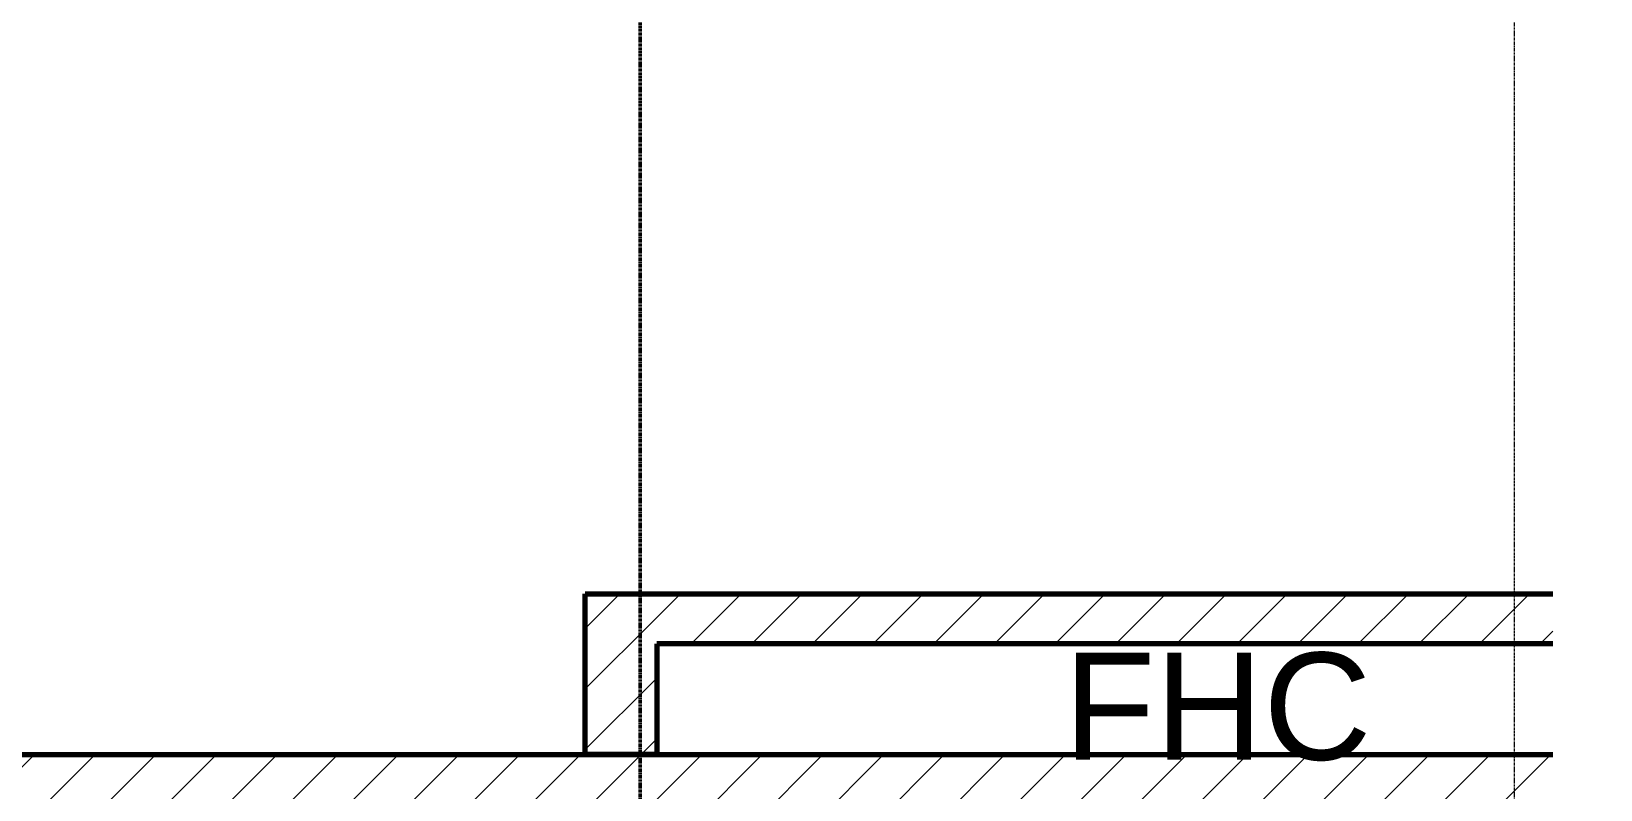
# Model space of a CAD drawing. Header units: millimetres. Extents: x -853228 to -744682, y -17776 to 32484.
# Drawn here: x -783032 to -778642, y 8046 to 10169 of the extents above; entities that cross this region are included whole.
import ezdxf

# ---------------------------------------------------------------- set-up
doc = ezdxf.new("R2010")
doc.units = ezdxf.units.MM
doc.linetypes.add('DPA_Grid _ Level 100', pattern=[10, 5.5, -1.6, 1.3, -1.6])
for name, color, linetype, lineweight in [('A-FLOR-E', 2, 'Continuous', 35), ('A-WALL', 5, 'Continuous', 35), ('A-WALL-PATT', 1, 'Continuous', 9), ('G-ANNO-SECL', 3, 'Continuous', 9), ('G-ANNO-TEXT', 3, 'Continuous', 9), ('S-GRID', 251, 'Continuous', 9)]:
    doc.layers.add(name, color=color, linetype=linetype, lineweight=lineweight)
doc.styles.add('Arial_2', font='arial.ttf', dxfattribs={"height": 300})
pattern_1 = [(45, (0, 0), (-84.852814, 84.852814), [])]

# ---------------------------------------------------------------- blocks, each defined once
blk = doc.blocks.new('*U393')
at = {"layer": 'S-GRID', "linetype": 'DPA_Grid _ Level 100'}
blk.add_line((22800, -21354.7), (22800, 16961.2), dxfattribs=at)

msp = doc.modelspace()

# ---------------------------------------------------------------- hatches: boundary and pattern name
at = {"layer": 'A-WALL-PATT', "lineweight": 9}
h = msp.add_hatch(dxfattribs=at)
h.set_pattern_fill('FP_2', color=256, style=0, pattern_type=2)
h.set_pattern_definition(pattern_1)
h.paths.add_polyline_path([(-781482.4, 8144), (-781282.4, 8144), (-781282.4, 8594), (-781482.4, 8594), (-781482.4, 8403.2)])
h = msp.add_hatch(dxfattribs=at)
h.set_pattern_fill('FP_2', color=256, style=0, pattern_type=2)
h.set_pattern_definition(pattern_1)
h.paths.add_polyline_path([(-778775, 8454), (-778775, 8594), (-781282.4, 8594), (-781282.4, 8454), (-779878.1, 8454)])
h = msp.add_hatch(dxfattribs=at)
h.set_pattern_fill('FP_2', color=256, style=0, pattern_type=2)
h.set_pattern_definition(pattern_1)
h.paths.add_polyline_path([(-778775, 7944), (-778775, 8144), (-783082.4, 8144), (-783082.4, 7944), (-780382.4, 7944), (-780382.4, 7994), (-779182.4, 7994), (-779182.4, 7944), (-779050.8, 7944)])

# ---------------------------------------------------------------- linework, layer by layer
msp.add_spline([(-835882.4, 3579), (-801682.4, 12088.5), (-758836, 27096.5), (-744682.4, 3579)], degree=3)
at = {"layer": 'A-FLOR-E'}
for p, q in [((-781482.4, 8144), (-781482.4, 8594)), ((-781482.4, 8594), (-778775, 8594)), ((-778775, 8594), (-781482.4, 8594)), ((-781482.4, 8594), (-781482.4, 8144)), ((-778775, 8144), (-781482.4, 8144)), ((-781482.4, 8144), (-778775, 8144))]:
    msp.add_line(p, q, dxfattribs=at)
at = {"layer": 'A-WALL', "color": 7, "lineweight": 70}
for p, q in [((-781482.4, 8144), (-781482.4, 8594)), ((-781482.4, 8594), (-781282.4, 8594)), ((-781282.4, 8594), (-778775, 8594)), ((-778775, 8454), (-781282.4, 8454)), ((-781282.4, 8454), (-781282.4, 8144)), ((-783082.4, 8144), (-780382.4, 8144)), ((-781282.4, 8144), (-781482.4, 8144)), ((-780382.4, 8144), (-779182.4, 8144)), ((-779182.4, 8144), (-778775, 8144))]:
    msp.add_line(p, q, dxfattribs=at)
at = {"layer": 'G-ANNO-SECL', "linetype": 'DPA_Grid _ Level 100', "lineweight": 50}
msp.add_line((-781329.4, 20644), (-781329.4, -16698.9), dxfattribs=at)

# ---------------------------------------------------------------- block references
msp.add_blockref('*U393', (-801682.4, 3579))

# ---------------------------------------------------------------- texts
at = {"layer": 'G-ANNO-TEXT', "color": 7, "insert": (-780143.9, 8429.2), "char_height": 300, "width": 1050.211, "attachment_point": 1, "style": 'Arial_2'}
msp.add_mtext('FHC', dxfattribs=at)

doc.saveas('drawing.dxf')
